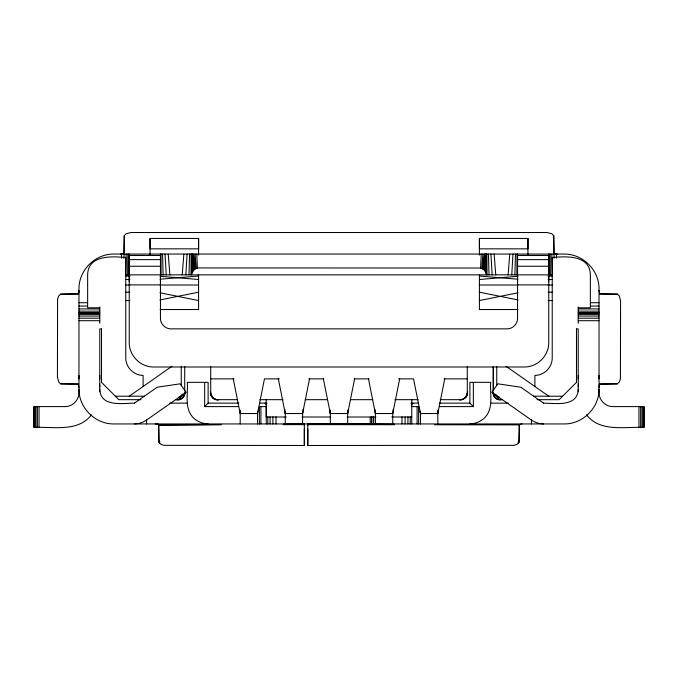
<?xml version="1.0" encoding="UTF-8"?>
<svg xmlns="http://www.w3.org/2000/svg" width="678" height="678" viewBox="0 0 678 678"><rect width="100%" height="100%" fill="white"/><g stroke="black" fill="none" stroke-linecap="round" stroke-linejoin="round"><path stroke-width="1.02" d="M78.97 378.96L78.97 375.4M78.97 290.464L78.809 293.311L78.241 293.905L60.605 294.167L58.689 295.955L57.579 299.066L57.435 377.137L58.689 382.045L60.605 383.833L78.301 384.104L78.97 387.536M99.776 378.96L99.776 375.4M557.426 254.055L554.57 253.894L553.977 253.326L553.723 235.69L551.926 233.774L547.019 232.52L130.981 232.52L126.074 233.774L124.277 235.69L124.04 253.182M129.244 281.616L129.244 276.048M150.05 255.089L150.05 238.444L198.586 238.444L198.586 248.843L150.05 248.843L150.05 238.444M160.449 281.616L160.449 276.048M184.992 391.791C185.679 396.342 181.39 400.63 176.831 399.952M198.586 255.089L198.586 238.444M260.92 423.945L260.92 406.605M155.245 423.945L158.093 424.106L158.694 424.674L158.949 442.31L160.745 444.226L163.856 445.336L304.329 445.48L304.329 423.801M521.967 423.945L519.323 424.614L519.051 442.31L517.255 444.226L514.144 445.336L307.795 445.48L307.795 423.801M467.557 391.791C468.244 396.342 463.955 400.63 459.396 399.952M479.414 255.089L479.414 238.444L527.95 238.444L527.95 248.843L479.414 248.843L479.414 238.444M517.551 281.616L517.551 276.048M527.95 255.089L527.95 238.444M548.756 281.616L548.756 276.048M553.723 235.69L553.96 253.182M537.052 399.673L559.155 399.673L576.495 382.341L576.495 328.881M578.224 378.96L578.224 375.4M599.03 387.536L599.191 384.689L599.759 384.095L617.395 383.833L619.311 382.045L620.421 378.934L620.565 300.863L619.311 295.955L617.395 294.167L599.699 293.896L599.03 290.464M599.03 378.96L599.03 375.4M128.837 274.861L128.888 254.055M578.224 386.858L578.444 384.07M486.262 273.743L486.346 254.055L484.05 269.708L485.99 272.658L486.346 274.861M190.967 274.861L191.12 254.055M516.873 274.861L517.017 254.055M121.498 258.216L121.532 254.055M127.65 274.861L127.854 254.055M123.972 258.216L124.04 254.055M485.99 272.658L486.346 254.055L485.211 271.056M126.201 254.055L125.777 274.861L552.223 274.861L551.799 254.055M188.976 274.861L189.56 254.055M514.882 274.861L515.466 254.055M482.88 254.055L481.753 268.327L484.321 254.055L482.829 268.827L486.109 254.055L484.05 269.708L480.6 268.03L481.21 254.055M185.857 274.861L187.077 254.055M511.754 274.861L512.983 254.055M182.238 274.861L183.848 254.055M508.136 274.861L509.754 254.055M191.654 274.861L191.654 254.055L193.95 269.708L191.738 273.743M175.678 399.673C180.009 400.452 184.797 397.401 184.713 392.74M467.278 366.637L467.278 392.74C467.328 396.452 464.049 399.723 460.345 399.673L440.302 399.673M473.346 382.341L473.346 406.605L469.879 403.139L469.879 382.341L490.686 382.341C489.813 394.071 493.948 408.444 484.592 417.851C480.6 421.614 475.371 423.784 469.879 423.945M578.224 389.274C577.614 407.419 555.113 403.164 543.349 403.139M599.03 389.274C599.149 407.825 582.91 424.055 564.359 423.945L113.641 423.945C95.09 424.055 78.851 407.825 78.97 389.274M482.829 268.827L485.423 254.055M309.532 378.875L302.6 413.538L285.26 413.538L278.327 378.875M354.602 378.875L347.67 413.538L330.33 413.538L323.398 378.875M399.673 378.875L392.74 413.538L375.4 413.538L368.468 378.875M444.743 378.875L437.81 413.538L420.479 413.538L413.538 378.875L398.656 378.875M124.277 235.69L124.006 253.386L120.574 254.055M519.289 424.818L519.051 442.31M466.439 396.045L467.278 392.74M499.093 396.927L498.423 399.435L502.322 399.673M302.82 412.436L302.651 413.258M392.96 412.436L392.799 413.258M240.131 413.258L239.698 411.105M285.201 413.258L285.04 412.436M330.279 413.258L329.847 411.105M375.349 413.258L375.18 412.436M420.419 413.258L419.987 411.105M257.521 423.945L257.521 411.961L258.013 411.105M302.6 411.961L303.083 411.105M348.153 411.105L347.721 413.258M392.74 411.961L393.223 411.105M438.302 411.105L437.869 413.258M498.05 396.494L496.754 398.74L498.423 399.435C495.465 398.63 493.304 395.808 493.287 392.74M91.454 414.86C77.894 432.479 52.926 426.521 33.9 427.411L33.9 406.605L65.105 406.605C72.529 406.656 79.021 400.164 78.97 392.74L78.97 288.726C78.851 270.175 95.09 253.945 113.641 254.055L564.359 254.055C582.91 253.945 599.149 270.175 599.03 288.726L599.03 392.74C598.979 400.164 605.471 406.656 612.895 406.605L644.1 406.605L644.1 427.411C625.074 426.521 600.106 432.479 586.546 414.86M465.252 397.639L467.04 394.537L465.608 397.257L466.354 396.206L463.286 399.02M411.3 405.224L412.944 403.139M238.495 406.605L204.654 406.605L208.121 403.139L208.121 382.341L187.314 382.341C188.187 394.071 184.052 408.444 193.408 417.851C197.4 421.614 202.629 423.784 208.121 423.945M495.313 397.639L497.152 395.808M302.6 410.097L303.43 409.351M392.74 410.097L393.579 409.351M195.12 254.055L196.247 268.327L193.679 254.055L195.171 268.827L193.95 269.708L191.891 254.055L195.171 268.827L198.586 267.929L480.6 268.03M129.244 396.206L171.966 366.289M134.447 403.139L157.169 387.231L180.17 383.816L186.136 392.342L146.38 420.182L142.685 422.241L138.651 423.513L134.447 423.945M494.211 396.206L496.465 394.91M461.896 399.495L463.811 398.74M493.516 394.537L495.194 394.088M78.097 293.93L60.605 294.167M599.903 384.07L617.395 383.833M159.949 299.947L198.586 292.193M479.414 300.557L518.051 292.777M460.345 399.673L462.142 399.435M160.101 279.2L198.586 276.039M479.414 279.506L517.899 276.26M220.969 424.759L158.711 424.869L220.969 424.47M285.336 424.064L304.329 423.945M158.711 424.869L220.969 424.547M283.226 424.225L304.329 424.114L304.329 425.411M283.226 424.648L304.329 424.606M129.244 255.479L160.449 255.479M517.551 255.479L548.756 255.479M129.244 259.632L160.449 259.632M517.551 259.632L548.756 259.632M129.244 266.242L160.449 266.242M517.551 266.242L548.756 266.242M548.061 276.039L552.223 276.039M125.777 276.039L129.939 276.039M125.777 279.506L129.939 279.506M548.061 279.506L552.223 279.506M129.244 284.896L160.449 284.896M517.551 284.896L548.756 284.896M125.777 285.014L129.939 285.014M160.101 285.014L198.586 285.014M479.414 285.014L517.899 285.014M548.061 285.014L552.223 285.014M125.777 292.193L129.939 292.193M548.061 292.193L552.223 292.193M617.395 294.167L599.903 293.93M125.777 300.557L129.939 300.557M548.061 300.557L552.223 300.557M78.97 302.719L87.293 302.719M590.707 302.719L599.03 302.719M78.97 306.066L87.293 306.066M590.707 306.066L599.03 306.066M99.776 307.795L87.64 307.795L87.64 274.861C87.996 254.826 111.836 256.267 125.777 257.521L125.777 358.069C125.718 367.349 133.837 375.459 143.109 375.4L143.109 386.494M578.224 307.795L590.36 307.795L590.36 274.861C590.004 254.826 566.164 256.267 552.223 257.521L552.223 358.069C552.282 367.349 544.163 375.459 534.891 375.4L534.891 386.494M78.97 308.939L99.776 308.939M578.224 308.939L599.03 308.939M160.101 309.532L198.586 309.532L198.586 274.861M517.899 309.532L479.414 309.532L479.414 274.861M78.97 311.143L99.776 311.143M578.224 311.143L599.03 311.143M78.97 312.524L99.776 312.524M578.224 312.524L599.03 312.524M78.97 313.355L99.776 313.355M578.224 313.355L599.03 313.355M78.97 314.389L99.776 314.389M578.224 314.389L599.03 314.389M78.97 316.041L99.776 316.041M578.224 316.041L599.03 316.041M78.97 318.194L99.776 318.194M578.224 318.194L599.03 318.194M78.97 320.702L99.776 320.702M578.224 320.702L599.03 320.702M101.505 328.949L99.776 328.949L99.776 391.748M210.722 378.875L233.944 378.875M279.344 378.875L264.462 378.875L257.521 413.538L240.19 413.538L233.257 378.875M308.905 378.875L323.694 378.875M354.306 378.875L369.095 378.875M444.056 378.875L467.278 378.875M60.605 383.833L78.097 384.07M115.379 396.206L144.346 396.206M533.654 396.206L562.621 396.206M140.948 399.673L118.845 399.673L101.505 382.341L101.505 328.881M210.722 366.637L210.722 392.74C210.689 396.435 213.96 399.715 217.655 399.673L237.698 399.673M259.86 399.673L283.073 399.673M305.236 399.673L327.389 399.673M350.611 399.673L372.764 399.673M394.927 399.673L418.14 399.673M218.604 399.952C214.045 400.63 209.756 396.342 210.443 391.791M501.169 399.952C496.61 400.63 492.321 396.342 493.008 391.791M134.651 403.139C122.888 403.164 100.386 407.419 99.776 389.274M169.525 403.139L187.348 403.139M208.121 403.139L238.8 403.139M259.454 403.139L267.09 403.139M410.91 403.139L418.546 403.139M439.2 403.139L469.879 403.139M490.652 403.139L508.475 403.139M411.741 406.605L418.614 406.605L418.614 423.945M439.505 406.605L473.346 406.605M286.243 417.012L266.191 417.012L266.191 399.673M302.066 417.012L330.559 417.012M347.144 417.012L375.934 417.012M391.757 417.012L411.809 417.012M307.795 424.606L394.511 424.716M434.691 424.767L519.289 424.869M394.511 424.42L307.795 424.114L307.795 425.411M307.795 423.945L394.511 424.326M479.414 276.039L517.899 279.209M160.101 276.26L198.586 279.506M543.553 423.945L539.349 423.513L535.315 422.241L531.62 420.182L491.864 392.342L497.83 383.816L520.84 387.231L543.553 403.139M215.858 399.435L217.655 399.673M479.414 292.193L518.051 299.947M159.949 292.777L198.586 300.557M182.806 394.088L184.484 394.537M214.189 398.74L216.104 399.495M181.535 394.91L183.789 396.206M214.714 399.02L212.748 397.639M506.034 366.289L548.756 396.206M374.57 409.351L375.4 410.097M284.421 409.351L285.26 410.097M180.848 395.808L182.687 397.639M99.556 384.07L99.776 386.85M265.064 403.139L266.7 405.224M211.561 396.045L213.46 398.266L210.96 394.537L211.561 396.045L210.722 392.74M179.95 396.494L181.246 398.74M374.917 411.105L375.4 411.961M284.777 411.105L285.26 411.961M257.521 411.961L257.581 413.258M178.907 396.927L179.577 399.435M158.711 424.818L158.949 442.31M192.577 254.055L195.171 268.827M494.152 254.055L495.762 274.861M168.246 254.055L169.864 274.861M192.789 271.056L191.654 254.055L192.01 272.658M490.923 254.055L492.143 274.861M165.017 254.055L166.246 274.861M196.79 254.055L197.4 268.03M488.44 254.055L489.024 274.861M162.534 254.055L163.118 274.861M553.96 254.055L554.028 258.216M556.469 254.055L556.502 258.216M550.146 254.055L550.35 274.861M486.88 254.055L487.033 274.861M160.983 254.055L161.127 274.861M549.112 254.055L549.163 274.861M643.863 406.605L643.863 427.411M643.168 406.605L643.168 427.411M642.066 406.605L642.066 427.411M640.634 406.605L640.634 427.411M638.964 406.605L638.964 427.411M578.224 307.024L578.224 323.398M578.224 391.748L578.224 328.949L576.495 328.949L576.495 382.341M548.756 254.055L548.756 342.729C548.841 355.721 537.476 367.078 524.484 366.993L153.516 367.001C140.524 367.078 129.159 355.721 129.244 342.729L129.244 254.055M531.425 419.784L531.425 423.945M518.356 441.293L518.356 443.344M517.551 254.055L517.551 318.457C517.585 324.025 512.721 328.898 507.152 328.855L170.848 328.864C165.279 328.898 160.415 324.025 160.449 318.457L160.449 254.055M496.754 366.713L496.754 385.358M437.81 410.097L437.81 423.945M420.479 411.961L420.479 423.945M417.08 406.605L417.08 423.945M411.809 399.673L411.741 423.945M410.207 416.8L410.207 423.945M407.927 416.8L407.927 423.945M405.105 416.8L405.105 423.945M402.003 416.8L402.003 423.945M392.74 412.258L392.74 423.945M375.4 412.258L375.4 423.945M373.671 417.012L373.671 423.945M373.112 416.665L373.112 423.945M371.485 416.665L371.485 423.945M370.205 417.012L370.205 423.945M347.67 410.097L347.67 423.945M330.33 410.097L330.33 423.945M307.795 429.081L307.795 445.48M304.329 429.081L304.329 445.48M302.6 412.258L302.6 423.945M285.26 412.258L285.26 423.945M275.997 416.8L275.997 423.945M272.895 416.8L272.895 423.945M270.073 416.8L270.073 423.945M267.793 416.8L267.793 423.945M266.259 423.945L266.259 406.605L259.386 406.605L259.386 423.945M240.19 410.097L240.19 423.945M204.654 382.341L204.654 406.605M184.713 366.739L184.713 390.655M181.246 366.713L181.246 385.358M159.644 441.293L159.644 443.344M146.575 419.784L146.575 423.945M99.776 307.024L99.776 323.398M39.036 406.605L39.036 427.411M37.366 406.605L37.366 427.411M35.934 406.605L35.934 427.411M34.832 406.605L34.832 427.411M34.137 406.605L34.137 427.411M493.287 366.739L493.287 390.655L493.287 366.739"/></g></svg>
